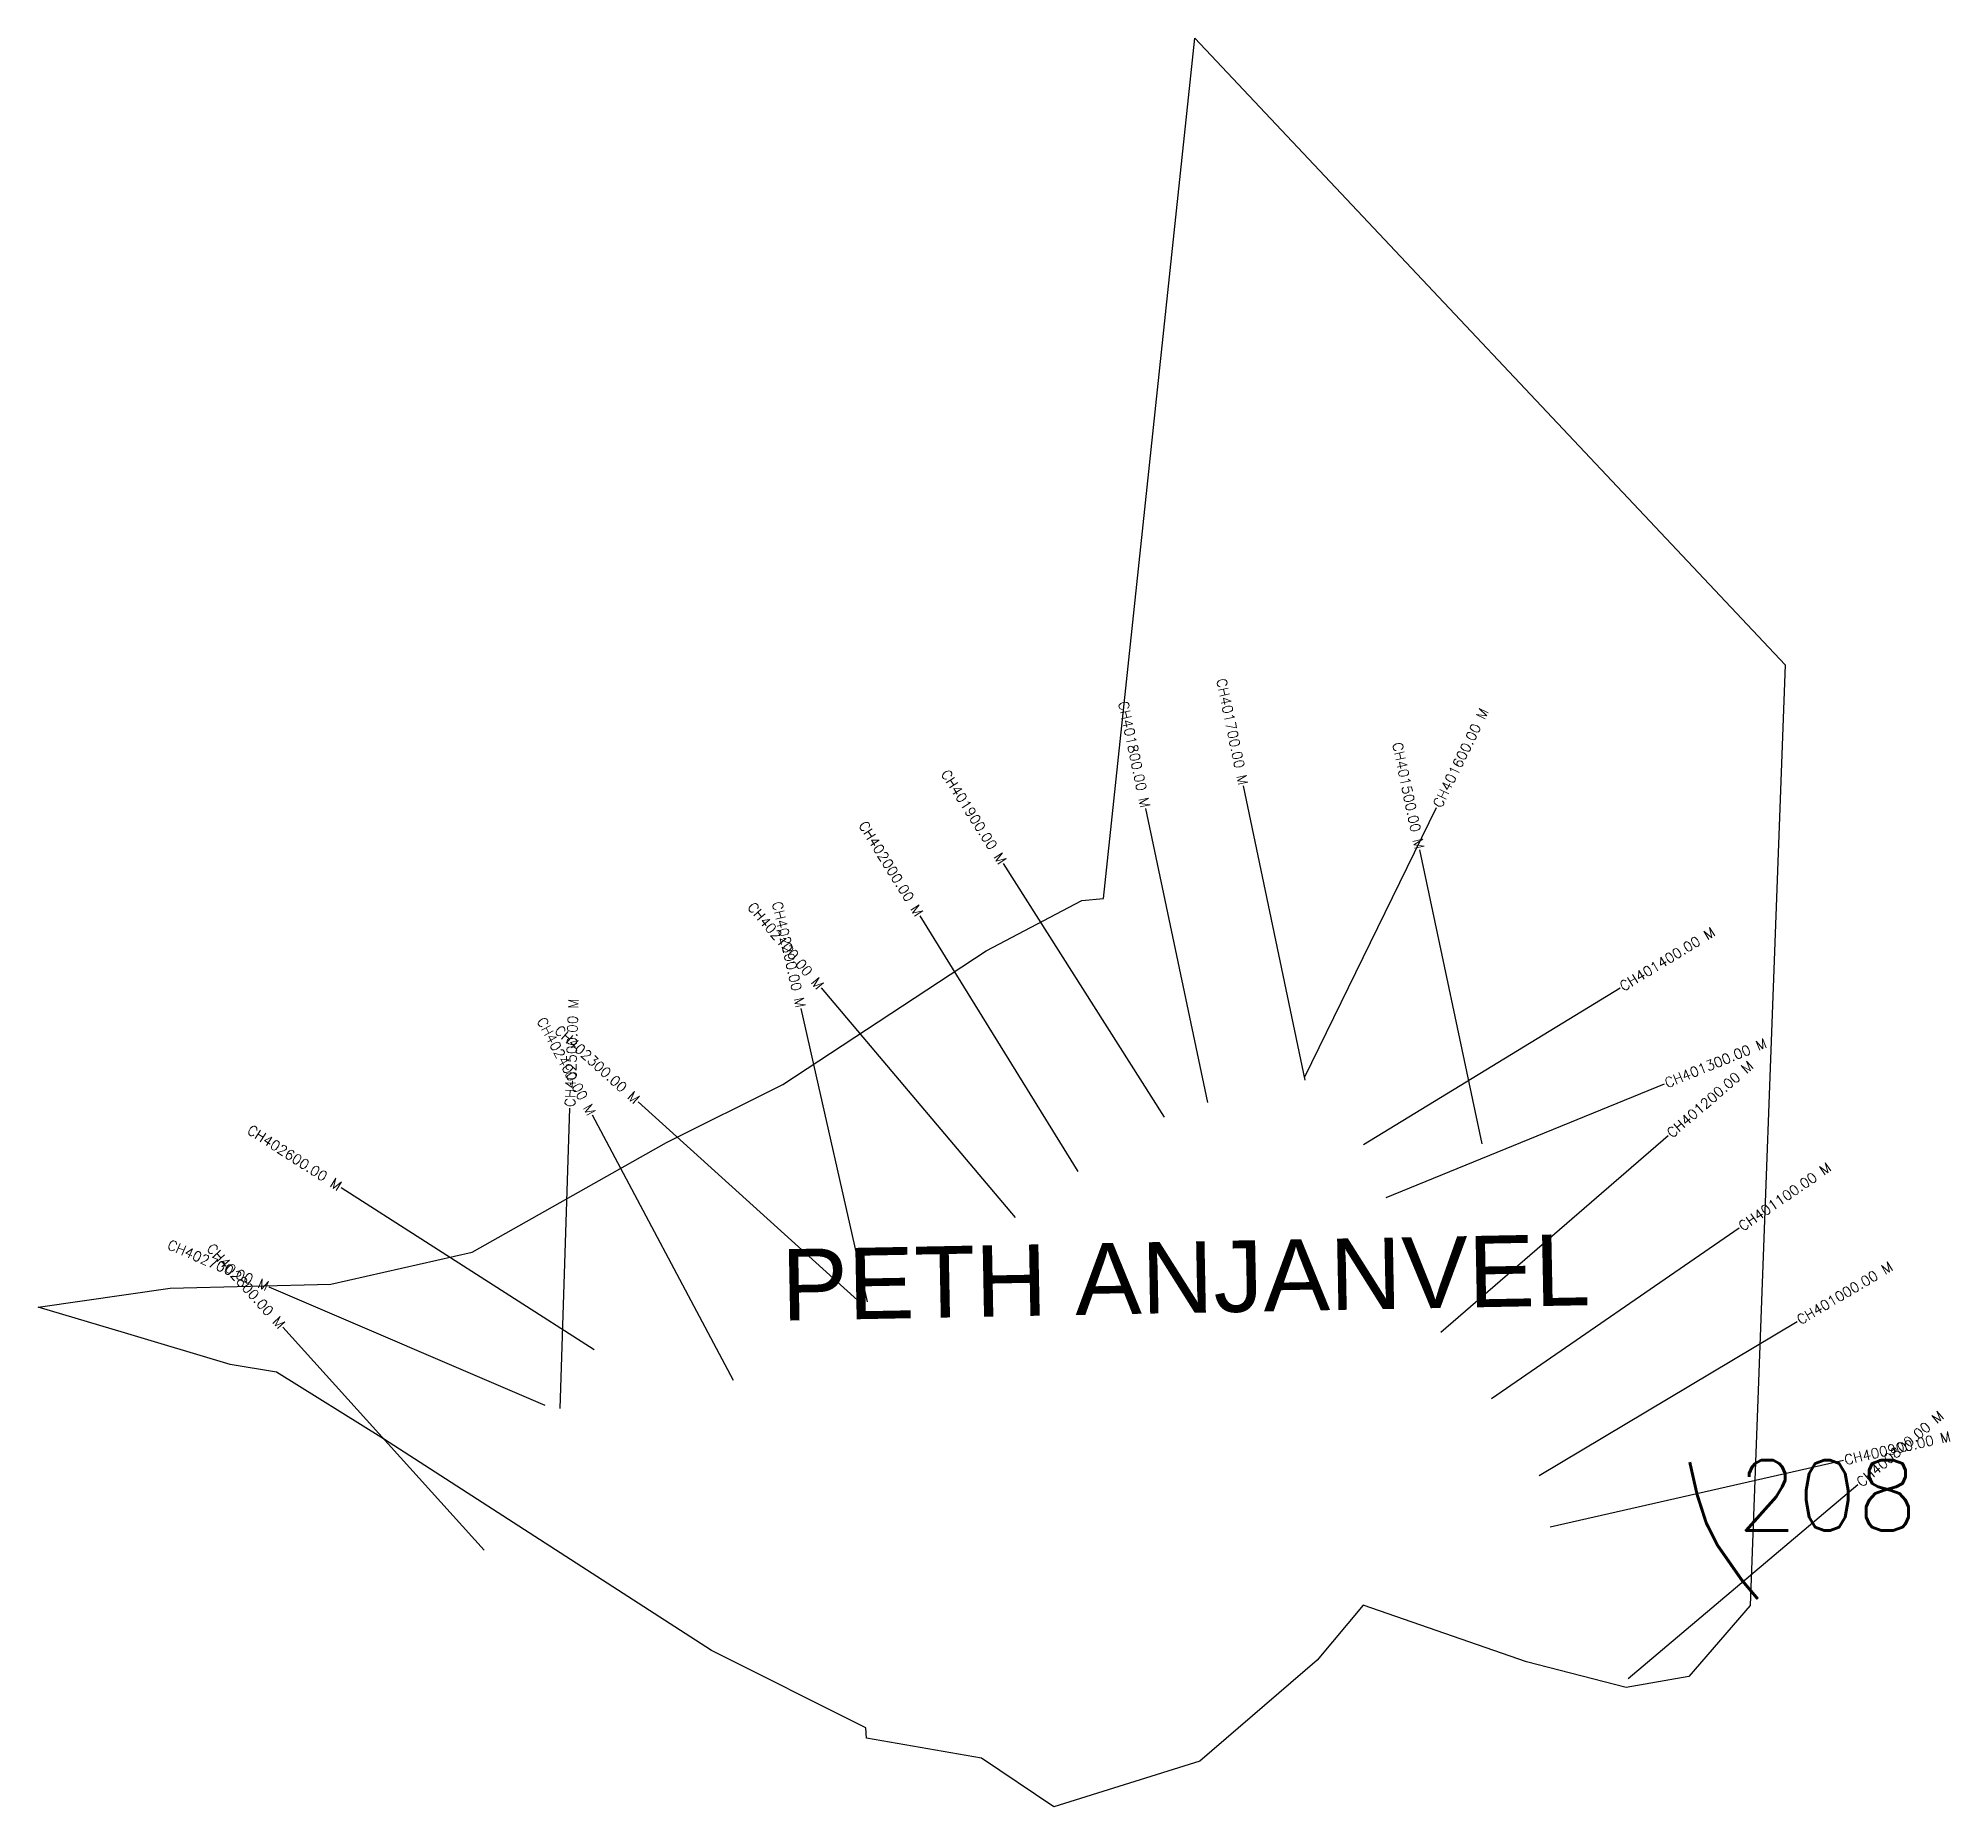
# Model space of a CAD drawing. Header units: metres. Extents: x 302634 to 304542, y 1943094 to 1944859.
import ezdxf
from ezdxf.enums import TextEntityAlignment as Align

# ---------------------------------------------------------------- set-up
doc = ezdxf.new("R2010")
doc.units = ezdxf.units.M
for name, color, linetype in [('CS', 134, 'Continuous'), ('CSMark', 6, 'Continuous'), ('NATURALLY PROTECTED', 3, 'Continuous'), ('VILLAGE NAME', 250, 'Continuous')]:
    doc.layers.add(name, color=color, linetype=linetype)
doc.styles.get("Standard").update_dxf_attribs({"font": 'simplex.shx'})

msp = doc.modelspace()

# ---------------------------------------------------------------- linework, layer by layer
at = {"color": 6, "flags": 128}
msp.add_lwpolyline([(302633.8, 1943592.3), (302765.7, 1943611.2), (302925.9, 1943615), (303067, 1943647.2), (303261.1, 1943756.5), (303377, 1943814.4), (303580.1, 1943947.9), (303675.4, 1943998), (303697, 1944000.1), (303788.4, 1944858.7), (304377.7, 1944233.1), (304342.7, 1943294.4), (304281.4, 1943223.5), (304218.9, 1943212.5), (304119.5, 1943238.1), (303956.4, 1943294.7), (303910.3, 1943239.7), (303793.3, 1943139), (303647.6, 1943093.5), (303575.2, 1943141.9), (303460.6, 1943162.1), (303459.9, 1943172.3), (303305.9, 1943249.5), (302978.6, 1943460.8), (302871.6, 1943527.3), (302825.4, 1943534.8), (302720, 1943566.4), (302633.8, 1943592.3)], dxfattribs=at)
at = {"layer": 'CS'}
for p, q in [((303898.4, 1943818.7), (303837, 1944112.4)), ((303897.8, 1943821.3), (304029.5, 1944090.8)), ((303801.3, 1943796.3), (303739.3, 1944089.8)), ((303758.1, 1943781.7), (303597.2, 1944034.9)), ((304075, 1943755.2), (304012.9, 1944048.7)), ((303671.7, 1943727.7), (303514, 1943982.8)), ((303609.3, 1943681.8), (303415.5, 1943910.8)), ((303956.7, 1943754.5), (304212.8, 1943910.8)), ((303461.6, 1943597.6), (303395.3, 1943890.2)), ((303979.3, 1943701.6), (304257, 1943815)), ((303154.8, 1943491.1), (303164.5, 1943790.9)), ((303455.1, 1943595.8), (303232.8, 1943797.2)), ((303327.9, 1943519), (303187, 1943783.8)), ((304033.9, 1943567.2), (304260.8, 1943763.5)), ((303188.8, 1943549.5), (302936.3, 1943711.4)), ((304084.5, 1943501.1), (304331.6, 1943671.2)), ((303140, 1943494), (302864.3, 1943612.2)), ((304131.9, 1943424.3), (304389.6, 1943577.9)), ((303079.1, 1943349.5), (302878.1, 1943572.2)), ((304143.1, 1943373), (304435.7, 1943439.3)), ((304220.9, 1943221.6), (304450, 1943415.2))]:
    msp.add_line(p, q, dxfattribs=at)
at = {"layer": 'NATURALLY PROTECTED', "const_width": 3, "flags": 128}
msp.add_lwpolyline([(304350.2, 1943300.9), (304334.4, 1943319.6), (304309.8, 1943354.8), (304298.8, 1943376.7), (304289.6, 1943405.3), (304282.3, 1943437.5)], dxfattribs=at)

# ---------------------------------------------------------------- texts
at = {"insert": (304329.5, 1943439.4), "char_height": 70, "attachment_point": 1}
msp.add_mtext_dynamic_manual_height_columns('208', width=95.172, gutter_width=1, heights=[0], dxfattribs=at)
at = {"layer": 'CSMark'}
for s, rotation, p in [('CH401700.00 M', 281.8016, (303836.8, 1944113.4)), ('CH401800.00 M', 281.9308, (303739.1, 1944090.8)), ('CH401500.00 M', 281.9587, (304012.7, 1944049.7)), ('CH401900.00 M', 302.4208, (303596.7, 1944035.7)), ('CH402000.00 M', 301.7252, (303513.5, 1943983.7)), ('CH402100.00 M', 310.2414, (303414.9, 1943911.5)), ('CH402200.00 M', 282.7663, (303395.1, 1943891.2)), ('CH402400.00 M', 298.0108, (303186.5, 1943784.7)), ('CH402300.00 M', 317.8165, (303232, 1943797.9)), ('CH402600.00 M', 327.3318, (302935.4, 1943712)), ('CH402700.00 M', 336.7893, (302863.4, 1943612.6)), ('CH402800.00 M', 312.0507, (302877.5, 1943573))]:
    msp.add_text(s, height=10, rotation=rotation, dxfattribs=at).set_placement(p, align=Align.MIDDLE_RIGHT)
for s, rotation, p in [('CH401600.00 M', 63.9555, (304029.9, 1944091.7)), ('CH401400.00 M', 31.3931, (304213.6, 1943911.3)), ('CH402500.00 M', 88.1449, (303164.5, 1943791.9)), ('CH401300.00 M', 22.2267, (304257.9, 1943815.4)), ('CH401200.00 M', 40.8668, (304261.5, 1943764.2)), ('CH401100.00 M', 34.542, (304332.5, 1943671.7)), ('CH401000.00 M', 30.798, (304390.4, 1943578.4)), ('CH400800.00 M', 40.1965, (304450.8, 1943415.8)), ('CH400900.00 M', 12.7611, (304436.7, 1943439.5))]:
    msp.add_text(s, height=10, rotation=rotation, dxfattribs=at).set_placement(p, align=Align.MIDDLE_LEFT)
at = {"layer": 'VILLAGE NAME', "insert": (303374.9, 1943649.9), "char_height": 71.235, "attachment_point": 1, "rotation": 1.1028}
msp.add_mtext_dynamic_manual_height_columns('{\\fArial|b0|i0|c0|p34;PETH ANJANVEL}', width=1029.278, gutter_width=356.2, heights=[0], dxfattribs=at)

doc.saveas('drawing.dxf')
